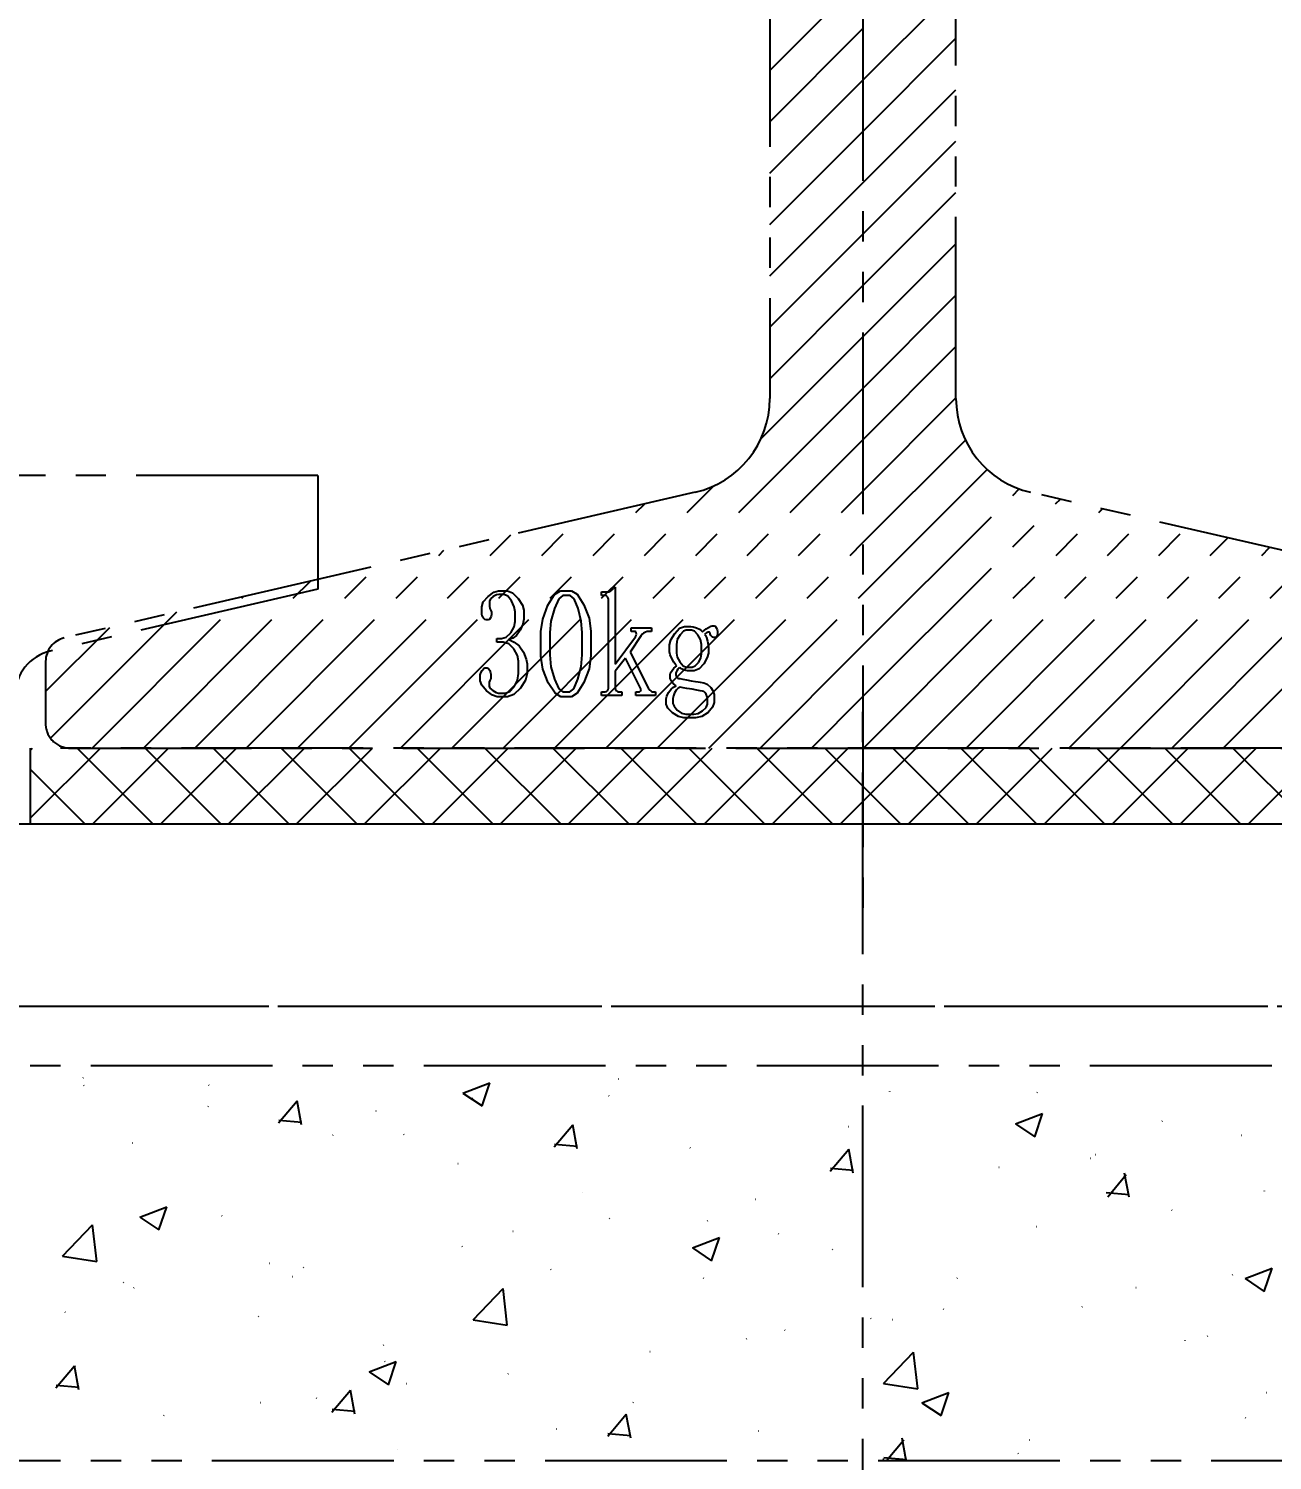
# Model space of a CAD drawing. Header units: millimetres. Extents: x -50460 to 50460, y -35640 to 35640.
# Drawn here: x 36716 to 36798.1, y 20464.4 to 20559 of the extents above; entities that cross this region are included whole.
import ezdxf

# ---------------------------------------------------------------- set-up
doc = ezdxf.new("R2010")
doc.units = ezdxf.units.MM
doc.linetypes.add('双点画线', pattern=[22, 12, -2, 2, -2, 2, -2])
doc.layers.get('0').update_dxf_attribs({"lineweight": 35})
for name, color, linetype, lineweight in [('7', 30, '双点画线', 18), ('EB0', 7, 'Continuous', 15), ('尺寸线层', 4, 'Continuous', 18)]:
    doc.layers.add(name, color=color, linetype=linetype, lineweight=lineweight)
doc.styles.get("Standard").update_dxf_attribs({"font": ''})
doc.styles.get('Standard').set_extended_font_data('宋体')
doc.dimstyles.new('AM_DEMATIC$0', dxfattribs={"dimscale": 120, "dimtxt": 3, "dimasz": 1.5, "dimexe": 1, "dimexo": 0, "dimgap": 1, "dimtad": 1, "dimdsep": 46, "dimtxsty": 'Standard', "dimblk": '_CAXARROW', "dimcen": 0, "dimdle": 3, "dimclrd": 256, "dimclre": 256, "dimclrt": 2, "dimadec": 0, "dimazin": 2, "dimtfac": 0.7071067811865475, "dimtdec": 3, "dimtmove": 0, "dimatfit": 3, "dimfxl": 1, "dimfrac": 2, "dimtolj": 1, "dimlwd": 18, "dimarcsym": 0})

# ---------------------------------------------------------------- blocks, each defined once
blk = doc.blocks.new('*X659')
at = {"layer": '7', "linetype": '双点画线', "lineweight": 25}
for p, q in [((0, 162.5038301414352), (0, 34.88225860645252)), ((-6.149999999994179, 120.7689010294016), (-6.149999999994179, 70.13117869541384)), ((6.149999999994179, 70.13117869541384), (6.149999999994179, 120.7689010294016)), ((-6.150000000081491, 91.81168824545966), (-1.164153218269348e-10, 97.96168824542474)), ((5.820766091346741e-11, 91.17346314615497), (6.150000000081491, 97.32346314617826)), ((-6.150000000023283, 88.41757569585388), (-5.820766091346741e-11, 94.56757569576075)), ((-5.820766091346741e-11, 87.77935059631636), (6.149999999965075, 93.92935059628144)), ((-6.150000000081491, 85.02346314607348), (5.820766091346741e-11, 91.17346314615497)), ((5.820766091346741e-11, 84.38523804671058), (6.150000000081491, 90.53523804667566)), ((-6.150000000081491, 81.62935059629308), (-5.820766091346741e-11, 87.77935059631636)), ((2.91038304567337e-10, 80.99112549727943), (6.150000000197906, 87.1411254972445)), ((-6.150000000023283, 78.2352380466873), (5.820766091346741e-11, 84.38523804671058)), ((5.820766091346741e-11, 77.5970129473244), (6.150000000081491, 83.74701294734768)), ((-6.150000000139698, 74.84112549679048), (5.820766091346741e-11, 80.9911254970466)), ((5.820766091346741e-11, 74.2029003976022), (6.150000000081491, 80.35290039762549)), ((-6.149999999906868, 71.44701294735933), (-5.820766091346741e-11, 77.59701294720799)), ((5.820766091346741e-11, 70.80878784788001), (6.150000000081491, 76.9587878479033)), ((-6.735949545909534, 67.46695085157262), (-5.820766091346741e-11, 74.20290039748579)), ((-5.820766091346741e-11, 67.41467529815782), (6.150000000081491, 73.56467529829752)), ((-23.75878784776432, 47.05000000005748), (-5.820766091346741e-11, 70.8087878477636)), ((5.820766091346741e-11, 64.02056274855204), (6.150000000081491, 70.17056274857532)), ((-20.36467529810034, 47.05000000011569), (-5.820766091346741e-11, 67.41467529815782)), ((-5.820766091346741e-11, 60.62645019871343), (6.769359332742169, 67.39580953138284)), ((5.820766091346741e-11, 57.23233764910765), (8.213721730397083, 65.44605937931556)), ((-35.99041606974788, 65.04999957531618), (-100.9904147956986, 65.04999957531618)), ((-35.99041606974788, 65.04999957531618), (-35.99041606974788, 57.5350442226445)), ((-27.15290039754473, 47.04999999994106), (-9.835772156264284, 64.3671282412688)), ((-11.07156080492132, 63.94392878402869), (-52.7426721764059, 54.32339467950078)), ((-16.97056274855277, 47.04999999994106), (-5.820766091346741e-11, 64.02056274843562)), ((2.91038304567337e-10, 53.8382250997347), (10.32650521153118, 64.16473031084388)), ((5.820766091346741e-11, 50.44411254977967), (13.04435971792554, 63.48847226764701)), ((52.7426721764059, 54.32339467950078), (11.07156080492132, 63.94392878402869)), ((-30.54701294726692, 47.04999999999927), (-14.42797296779463, 63.16903997947156)), ((0.03394112555542961, 47.05000000005748), (15.82942939474015, 62.84548826918399)), ((-33.94112549704732, 47.04999999999927), (-18.84088699729182, 62.15023849969657)), ((3.42805367539404, 47.0500000001739), (18.58692412398523, 62.20887044882329)), ((6.822166224999819, 47.04999999999927), (21.34441885357955, 61.57225262857901)), ((-37.33523804653669, 47.05000000011569), (-23.25380102603231, 61.13143702062007)), ((-13.57645019865595, 47.05000000005748), (-5.820766091346741e-11, 60.62645019871343)), ((10.21627877483843, 47.05000000029031), (24.10191358294105, 60.93563480839293)), ((-40.72935059625888, 47.05000000011569), (-27.66671505518025, 60.11263554119432)), ((13.61039132444421, 47.0500000001739), (26.85940831241896, 60.29901698814865)), ((17.00450387393357, 47.04999999999927), (29.61690304212971, 59.6623991681372)), ((-44.12346314598108, 47.0500000001739), (-32.0796290843864, 59.09383406165216)), ((20.3986164238886, 47.0500000001739), (32.37439777160762, 59.02578134789292)), ((-47.51757569558686, 47.0500000002321), (-36.49254311359255, 58.07503258228462)), ((23.79272897349438, 47.05000000011569), (35.13189250096912, 58.38916352764863)), ((-35.99041606974788, 57.5350442226445), (-53.66526929511747, 53.45448189251692)), ((-50.91168824560009, 47.04999999999927), (-40.9054571427987, 57.05623110274246)), ((-25.06840260523313, 56.69757411984392), (-24.75640260522778, 57.0575741198445)), ((-24.75640260522778, 57.0575741198445), (-24.37640260523767, 57.34257411984436)), ((-24.59734010523243, 56.90562099484305), (-24.66040260523732, 56.74694911984625)), ((-24.66040260523732, 56.74694911984625), (-24.66040260523732, 56.58319911984654)), ((-24.40815260523232, 57.05413661984494), (-24.59734010523243, 56.90562099484305)), ((-24.19152760523139, 57.16171474484509), (-24.40815260523232, 57.05413661984494)), ((-24.37640260523767, 57.34257411984436), (-24.06840260523313, 57.43757411984552)), ((-24.0461526052386, 57.19757411984392), (-24.19152760523139, 57.16171474484509)), ((-24.06840260523313, 57.43757411984552), (-23.79640260523593, 57.43757411984552)), ((-23.93640260523534, 57.19757411984392), (-24.0461526052386, 57.19757411984392)), ((-23.68565260522882, 57.19757411984392), (-23.93640260523534, 57.19757411984392)), ((-23.79640260523593, 57.43757411984552), (-23.47640260522894, 57.43757411984552)), ((-23.43877760523173, 57.08960536984523), (-23.68565260522882, 57.19757411984392)), ((-23.47640260522894, 57.43757411984552), (-23.14040260523325, 57.3114803698445)), ((-23.19965260523895, 56.76569911984552), (-23.43877760523173, 57.08960536984523)), ((-23.02321510523325, 56.3698397448461), (-23.19965260523895, 56.76569911984552)), ((-23.14040260523325, 57.3114803698445), (-22.77240260523104, 56.93319911984509)), ((-22.77240260523104, 56.93319911984509), (-22.48440260523057, 56.48429286984538)), ((-20.79692815267481, 56.47757411984639), (-20.35692815267248, 57.19757411984392)), ((-20.07899065267702, 56.90257411984567), (-20.37167815267458, 56.25757411984523)), ((-20.35692815267248, 57.19757411984392), (-19.96492815267993, 57.43757411984552)), ((-19.82742815268284, 57.11757411984581), (-20.07899065267702, 56.90257411984567)), ((-19.96492815267993, 57.43757411984552), (-19.59692815267772, 57.43757411984552)), ((-19.59642815268307, 57.11757411984581), (-19.82742815268284, 57.11757411984581)), ((-19.59692815267772, 57.43757411984552), (-19.24492815267877, 57.43757411984552)), ((-19.33267815268482, 57.11757411984581), (-19.59642815268307, 57.11757411984581)), ((-19.06886565267632, 56.90257411984567), (-19.33267815268482, 57.11757411984581)), ((-19.24492815267877, 57.43757411984552), (-18.86492815267411, 57.20757411984596)), ((-18.80492815267644, 56.25757411984523), (-19.06886565267632, 56.90257411984567)), ((-18.86492815267411, 57.20757411984596), (-18.4289281526726, 56.51757411984363)), ((-17.25345370011928, 57.11757411984581), (-17.25345370011928, 57.35757411984378)), ((-17.25345370011928, 57.35757411984378), (-16.97545370012813, 57.35757411984378)), ((-17.07445370013011, 57.11757411984581), (-17.25345370011928, 57.11757411984581)), ((-16.99970370013034, 57.11757411984581), (-17.07445370013011, 57.11757411984581)), ((-16.92870370011951, 57.09757411984538), (-16.99970370013034, 57.11757411984581)), ((-16.97545370012813, 57.35757411984378), (-16.88270370011742, 57.35757411984378)), ((-16.86520370013022, 57.03757411984407), (-16.92870370011951, 57.09757411984538)), ((-16.88270370011742, 57.35757411984378), (-16.77839120011777, 57.37757411984421)), ((-16.82039120011905, 56.95757411984596), (-16.86520370013022, 57.03757411984407)), ((-16.80545370012987, 56.87757411984421), (-16.82039120011905, 56.95757411984596)), ((-16.80545370012987, 56.7975741198461), (-16.80545370012987, 56.87757411984421)), ((-16.80545370012987, 51.07757411984494), (-16.80545370012987, 56.7975741198461)), ((-16.77839120011777, 57.37757411984421), (-16.65095370012568, 57.43757411984552)), ((-16.65095370012568, 57.43757411984552), (-16.53514120011823, 57.51757411984363)), ((-16.53514120011823, 57.51757411984363), (-16.46570370013069, 57.59757411984538)), ((-16.46570370013069, 57.59757411984538), (-16.41945370013127, 57.67757411984348)), ((-16.41945370013127, 57.67757411984348), (-16.35745370012592, 57.67757411984348)), ((-16.35745370012592, 57.67757411984348), (-16.35745370012592, 52.59757411984538)), ((-10.18233764887555, 47.0500000001739), (-1.746229827404022e-10, 57.23233764887482)), ((-53.66245546551363, 47.69334532970606), (-45.31837117287796, 56.03742962226897)), ((-25.17240260523977, 56.37757411984421), (-25.06840260523313, 56.69757411984392)), ((-25.17240260523977, 56.07757411984494), (-25.17240260523977, 56.37757411984421)), ((-25.17240260523977, 55.91757411984509), (-25.17240260523977, 56.07757411984494)), ((-25.14440260523406, 55.76757411984363), (-25.17240260523977, 55.91757411984509)), ((-24.66040260523732, 56.58319911984654), (-24.66040260523732, 56.41913661984654)), ((-24.66040260523732, 56.41913661984654), (-24.64440260523406, 56.27562099484567)), ((-24.64440260523406, 56.27562099484567), (-24.59640260523884, 56.17319911984305)), ((-24.59640260523884, 56.17319911984305), (-24.54840260522906, 56.0964022448461)), ((-24.54840260522906, 56.0964022448461), (-24.53240260524035, 56.02976161984407)), ((-24.53240260524035, 55.86569911984407), (-24.54840260522906, 55.75812099484392)), ((-24.53240260524035, 56.02976161984407), (-24.53240260524035, 55.96819911984494)), ((-24.53240260524035, 55.96819911984494), (-24.53240260524035, 55.86569911984407)), ((-22.96440260524105, 56.04601161984465), (-23.02321510523325, 56.3698397448461)), ((-22.96440260524105, 55.75819911984581), (-22.96440260524105, 56.04601161984465)), ((-22.48440260523057, 56.48429286984538), (-22.38840260524012, 56.14632411984348)), ((-22.38840260524012, 56.14632411984348), (-22.38840260524012, 55.86382411984596)), ((-22.38840260524012, 55.86382411984596), (-22.38840260524012, 55.56101161984407)), ((-21.14492815267295, 55.56257411984552), (-20.79692815267481, 56.47757411984639)), ((-20.37167815267458, 56.25757411984523), (-20.60661565267947, 55.4325741198445)), ((-18.60692815267248, 55.4325741198445), (-18.80492815267644, 56.25757411984523)), ((-18.4289281526726, 56.51757411984363), (-18.08092815267446, 55.62257411984319)), ((-53.97500000009313, 50.774913344776), (-49.7312852020259, 55.01862814284323)), ((-25.0604026052315, 55.63757411984625), (-25.14440260523406, 55.76757411984363)), ((-24.96040260524023, 55.5475741198461), (-25.0604026052315, 55.63757411984625)), ((-24.8844026052393, 55.51757411984363), (-24.96040260524023, 55.5475741198461)), ((-24.82040260524082, 55.51757411984363), (-24.8844026052393, 55.51757411984363)), ((-24.74040260523907, 55.51757411984363), (-24.82040260524082, 55.51757411984363)), ((-24.66440260523814, 55.54827724484494), (-24.74040260523907, 55.51757411984363)), ((-24.59640260523884, 55.64038661984523), (-24.66440260523814, 55.54827724484494)), ((-24.54840260522906, 55.75812099484392), (-24.59640260523884, 55.64038661984523)), ((-23.26065260524047, 54.66819911984567), (-23.03846510522999, 55.04858974484523)), ((-23.03846510522999, 55.04858974484523), (-22.96440260524105, 55.40851161984392)), ((-22.96440260524105, 55.40851161984392), (-22.96440260524105, 55.75819911984581)), ((-22.44840260523779, 55.22796474484494), (-22.6284026052308, 54.83444911984407)), ((-22.38840260524012, 55.56101161984407), (-22.44840260523779, 55.22796474484494)), ((-21.26092815268203, 54.73757411984479), (-21.14492815267295, 55.56257411984552)), ((-20.60661565267947, 55.4325741198445), (-20.6849281526811, 54.67757411984348)), ((-18.54092815268086, 54.67757411984348), (-18.60692815267248, 55.4325741198445)), ((-18.08092815267446, 55.62257411984319), (-17.96492815267993, 54.77757411984567)), ((-15.30145370012906, 54.75757411984523), (-15.30145370012906, 54.99757411984319)), ((-15.30145370012906, 54.99757411984319), (-13.95745370011718, 54.99757411984319)), ((-13.95745370011718, 54.99757411984319), (-13.95745370011718, 54.75757411984523)), ((-12.42997924756492, 54.61757411984581), (-12.10197924757085, 54.96257411984334)), ((-12.10197924757085, 54.96257411984334), (-11.7899792475655, 55.07757411984494)), ((-11.7899792475655, 55.07757411984494), (-11.48597924757632, 55.07757411984494)), ((-11.48597924757632, 55.07757411984494), (-11.3579792475648, 55.07757411984494)), ((-11.3579792475648, 55.07757411984494), (-11.20197924757667, 55.0575741198445)), ((-11.20197924757667, 55.0575741198445), (-10.98997924756259, 54.99757411984319)), ((-10.98997924756259, 54.99757411984319), (-10.7899792475655, 54.91257411984407)), ((-10.7899792475655, 54.91257411984407), (-10.66997924757015, 54.81757411984654)), ((-10.47797924757469, 54.81757411984654), (-10.34997924756317, 54.91757411984509)), ((-10.34997924756317, 54.91757411984509), (-10.18997924757423, 55.01757411984363)), ((-10.18997924757423, 55.01757411984363), (-10.04197924757318, 55.09257411984436)), ((-10.04197924757318, 55.09257411984436), (-9.94997924756899, 55.11757411984581)), ((-9.94997924756899, 55.11757411984581), (-9.885979247570504, 55.11757411984581)), ((-9.885979247570504, 55.11757411984581), (-9.805979247568757, 55.11757411984581)), ((-9.805979247568757, 55.11757411984581), (-9.729979247567826, 55.08257411984596)), ((-9.729979247567826, 55.08257411984596), (-9.661979247568524, 54.97757411984639)), ((-9.661979247568524, 54.97757411984639), (-9.613979247573297, 54.85757411984378)), ((-9.613979247573297, 54.85757411984378), (-9.597979247570038, 54.77757411984567)), ((-24.18040260522685, 54.03757411984407), (-24.18040260522685, 54.27757411984567)), ((-24.18040260522685, 54.27757411984567), (-23.86865260523336, 54.27757411984567)), ((-23.76440260522941, 54.03757411984407), (-24.18040260522685, 54.03757411984407)), ((-23.86865260523336, 54.27757411984567), (-23.56077760523476, 54.37523036984567)), ((-23.37640260523767, 53.92624599484407), (-23.76440260522941, 54.03757411984407)), ((-23.56077760523476, 54.37523036984567), (-23.26065260524047, 54.66819911984567)), ((-23.12440260522999, 54.30976161984654), (-23.38040260523849, 54.20882411984348)), ((-23.38040260523849, 54.20882411984348), (-23.02840260523953, 54.05007411984479)), ((-23.04440260522824, 53.59226161984407), (-23.37640260523767, 53.92624599484407)), ((-22.87240260523686, 54.49140224484654), (-23.12440260522999, 54.30976161984654)), ((-23.02840260523953, 54.05007411984479), (-22.70040260523092, 53.80194911984654)), ((-22.6284026052308, 54.83444911984407), (-22.87240260523686, 54.49140224484654)), ((-21.26092815268203, 53.95757411984596), (-21.26092815268203, 54.73757411984479)), ((-21.26092815268203, 53.11757411984581), (-21.26092815268203, 53.95757411984596)), ((-20.6849281526811, 54.67757411984348), (-20.6849281526811, 53.95757411984596)), ((-20.6849281526811, 53.95757411984596), (-20.6849281526811, 53.19757411984392)), ((-18.54092815268086, 53.95757411984596), (-18.54092815268086, 54.67757411984348)), ((-18.54092815268086, 53.19757411984392), (-18.54092815268086, 53.95757411984596)), ((-17.96492815267993, 54.77757411984567), (-17.96492815267993, 53.95757411984596)), ((-17.96492815267993, 53.95757411984596), (-17.96492815267993, 53.13757411984625)), ((-16.35745370012592, 52.59757411984538), (-15.01345370012859, 54.39757411984465)), ((-14.63895370012324, 54.48882411984596), (-15.38045370012696, 53.37819911984479)), ((-15.10945370011905, 54.75757411984523), (-15.30145370012906, 54.75757411984523)), ((-15.04545370012056, 54.75757411984523), (-15.10945370011905, 54.75757411984523)), ((-14.99345370012452, 54.73257411984378), (-15.04545370012056, 54.75757411984523)), ((-15.01345370012859, 54.39757411984465), (-14.98145370012207, 54.47757411984639)), ((-14.96545370011881, 54.65757411984305), (-14.99345370012452, 54.73257411984378)), ((-14.98145370012207, 54.47757411984639), (-14.961453700118, 54.56257411984552)), ((-14.961453700118, 54.56257411984552), (-14.96545370011881, 54.65757411984305)), ((-14.57395370012091, 54.56569911984479), (-14.63895370012324, 54.48882411984596)), ((-14.48870370011718, 54.63773036984639), (-14.57395370012091, 54.56569911984479)), ((-14.36295370012522, 54.70007411984625), (-14.48870370011718, 54.63773036984639)), ((-14.24132870012545, 54.74319911984639), (-14.36295370012522, 54.70007411984625)), ((-14.16845370012743, 54.75757411984523), (-14.24132870012545, 54.74319911984639)), ((-14.11995370012301, 54.75757411984523), (-14.16845370012743, 54.75757411984523)), ((-13.95745370011718, 54.75757411984523), (-14.11995370012301, 54.75757411984523)), ((-12.76597924757516, 53.85757411984378), (-12.6819792475726, 54.19757411984392)), ((-12.6819792475726, 54.19757411984392), (-12.42997924756492, 54.61757411984581)), ((-12.25797924757353, 54.22757411984639), (-12.3179792475712, 53.89757411984465)), ((-12.07797924756596, 54.53757411984407), (-12.25797924757353, 54.22757411984639)), ((-11.85397924756398, 54.76257411984625), (-12.07797924756596, 54.53757411984407)), ((-11.66197924756852, 54.83757411984334), (-11.85397924756398, 54.76257411984625)), ((-11.48597924757632, 54.83757411984334), (-11.66197924756852, 54.83757411984334)), ((-11.30997924756957, 54.83757411984334), (-11.48597924757632, 54.83757411984334)), ((-11.11797924757411, 54.76257411984625), (-11.30997924756957, 54.83757411984334)), ((-10.89397924757213, 54.53757411984407), (-11.11797924757411, 54.76257411984625)), ((-10.71397924756457, 54.22757411984639), (-10.89397924757213, 54.53757411984407)), ((-10.65397924756689, 53.89757411984465), (-10.71397924756457, 54.22757411984639)), ((-10.66997924757015, 54.81757411984654), (-10.58997924756841, 54.71757411984436)), ((-10.58997924756841, 54.71757411984436), (-10.47797924757469, 54.81757411984654)), ((-10.39797924757295, 54.61757411984581), (-10.46197924757143, 54.5575741198445)), ((-10.46197924757143, 54.5575741198445), (-10.39797924757295, 54.47757411984639)), ((-10.32197924757202, 54.66757411984509), (-10.39797924757295, 54.61757411984581)), ((-10.39797924757295, 54.47757411984639), (-10.33397924757446, 54.34757411984538)), ((-10.33397924757446, 54.34757411984538), (-10.26997924757598, 54.11757411984581)), ((-10.2219792475662, 54.69757411984392), (-10.32197924757202, 54.66757411984509)), ((-10.26997924757598, 54.11757411984581), (-10.2219792475662, 53.87257411984319)), ((-10.13397924756282, 54.69757411984392), (-10.2219792475662, 54.69757411984392)), ((-10.09397924756922, 54.65757411984305), (-10.13397924756282, 54.69757411984392)), ((-10.07797924756596, 54.59757411984538), (-10.09397924756922, 54.65757411984305)), ((-10.0619792475627, 54.53757411984407), (-10.07797924756596, 54.59757411984538)), ((-10.03397924757155, 54.47757411984639), (-10.0619792475627, 54.53757411984407)), ((-9.98197924757551, 54.41757411984509), (-10.03397924757155, 54.47757411984639)), ((-9.921979247563286, 54.37257411984319), (-9.98197924757551, 54.41757411984509)), ((-9.869979247567244, 54.35757411984378), (-9.921979247563286, 54.37257411984319)), ((-9.821979247572017, 54.35757411984378), (-9.869979247567244, 54.35757411984378)), ((-9.75797924757353, 54.35757411984378), (-9.821979247572017, 54.35757411984378)), ((-9.697979247575859, 54.38257411984523), (-9.75797924757353, 54.35757411984378)), ((-9.645979247565265, 54.45757411984596), (-9.697979247575859, 54.38257411984523)), ((-9.609979247572483, 54.55257411984348), (-9.645979247565265, 54.45757411984596)), ((-9.597979247570038, 54.63757411984625), (-9.609979247572483, 54.55257411984348)), ((-9.597979247570038, 54.77757411984567), (-9.597979247570038, 54.71757411984436)), ((-9.597979247570038, 54.71757411984436), (-9.597979247570038, 54.63757411984625)), ((-22.81640260524, 53.16718349484654), (-23.04440260522824, 53.59226161984407)), ((-22.74040260523907, 52.78257411984305), (-22.81640260524, 53.16718349484654)), ((-22.70040260523092, 53.80194911984654), (-22.42040260523208, 53.37507411984552)), ((-22.42040260523208, 53.37507411984552), (-22.22840260523662, 52.92343349484509)), ((-21.14092815267213, 52.25757411984523), (-21.26092815268203, 53.11757411984581)), ((-20.6849281526811, 53.19757411984392), (-20.60661565267947, 52.41757411984509)), ((-18.61099065268354, 52.41757411984509), (-18.54092815268086, 53.19757411984392)), ((-17.96492815267993, 53.13757411984625), (-18.08092815267446, 52.28757411984407)), ((-15.67295370012289, 52.9850741198461), (-16.35745370012592, 52.12819911984479)), ((-14.7169537001173, 51.04444911984319), (-15.67295370012289, 52.9850741198461)), ((-15.38045370012696, 53.37819911984479), (-14.18145370011916, 51.03757411984407)), ((-12.76597924757516, 53.5575741198445), (-12.76597924757516, 53.85757411984378)), ((-12.76597924757516, 53.39757411984465), (-12.76597924757516, 53.5575741198445)), ((-12.72997924756783, 53.20757411984596), (-12.76597924757516, 53.39757411984465)), ((-12.62197924757493, 52.95757411984596), (-12.72997924756783, 53.20757411984596)), ((-12.3179792475712, 53.89757411984465), (-12.3179792475712, 53.5575741198445)), ((-12.3179792475712, 53.5575741198445), (-12.3179792475712, 53.31757411984654)), ((-12.3179792475712, 53.31757411984654), (-12.26197924757435, 53.05257411984348)), ((-12.26197924757435, 53.05257411984348), (-12.09397924756922, 52.73757411984479)), ((-10.86197924756561, 52.69757411984392), (-10.70597924756294, 52.99257411984581)), ((-10.70597924756294, 52.99257411984581), (-10.65397924756689, 53.27757411984567)), ((-10.65397924756689, 53.5575741198445), (-10.65397924756689, 53.89757411984465)), ((-10.65397924756689, 53.27757411984567), (-10.65397924756689, 53.5575741198445)), ((-10.28197924756387, 53.02257411984465), (-10.50997924756666, 52.61757411984581)), ((-10.20597924756294, 53.31757411984654), (-10.28197924756387, 53.02257411984465)), ((-10.2219792475662, 53.87257411984319), (-10.20597924756294, 53.69757411984392)), ((-10.20597924756294, 53.69757411984392), (-10.20597924756294, 53.5575741198445)), ((-10.20597924756294, 53.5575741198445), (-10.20597924756294, 53.31757411984654)), ((-6.788225099211559, 47.0500000002321), (5.820766091346741e-11, 53.83822509950187)), ((-53.97500000000582, 52.77414627649341), (-53.97500000000582, 48.63999999999578)), ((-25.26840260523022, 51.87757411984421), (-25.2377776052308, 52.01257411984625)), ((-25.2377776052308, 52.01257411984625), (-25.14590260523255, 52.17757411984348)), ((-25.14590260523255, 52.17757411984348), (-25.03871510522731, 52.31257411984552)), ((-25.03871510522731, 52.31257411984552), (-24.96215260523604, 52.35757411984378)), ((-24.96215260523604, 52.35757411984378), (-24.90090260523721, 52.35757411984378)), ((-24.90090260523721, 52.35757411984378), (-24.80915260523034, 52.35757411984378)), ((-24.80915260523034, 52.35757411984378), (-24.72121510523721, 52.3114803698445)), ((-24.72121510523721, 52.3114803698445), (-24.64090260522789, 52.17319911984305)), ((-24.64090260522789, 52.17319911984305), (-24.58352760523849, 52.01952724484363)), ((-24.58352760523849, 52.01952724484363), (-24.56440260523232, 51.92726161984319)), ((-22.74040260523907, 52.41819911984567), (-22.74040260523907, 52.78257411984305)), ((-22.74040260523907, 51.97288661984567), (-22.74040260523907, 52.41819911984567)), ((-22.22840260523662, 52.92343349484509), (-22.16440260523814, 52.60101161984494)), ((-22.16440260523814, 52.60101161984494), (-22.16440260523814, 52.34319911984494)), ((-22.16440260523814, 52.34319911984494), (-22.16440260523814, 51.96601161984654)), ((-20.7809281526861, 51.35757411984378), (-21.14092815267213, 52.25757411984523)), ((-20.60661565267947, 52.41757411984509), (-20.37167815267458, 51.59757411984538)), ((-18.82117815267702, 51.59757411984538), (-18.61099065268354, 52.41757411984509)), ((-18.08092815267446, 52.28757411984407), (-18.4289281526726, 51.37757411984421)), ((-16.35745370012592, 52.12819911984479), (-16.35745370012592, 51.07069911984581)), ((-12.73397924756864, 51.87757411984421), (-12.70197924757667, 52.01257411984625)), ((-12.70197924757667, 52.01257411984625), (-12.60597924757167, 52.17757411984348)), ((-12.48997924756259, 52.72257411984538), (-12.62197924757493, 52.95757411984596)), ((-12.60597924757167, 52.17757411984348), (-12.48597924757632, 52.32757411984494)), ((-12.38197924756969, 52.57757411984494), (-12.48997924756259, 52.72257411984538)), ((-12.48597924757632, 52.32757411984494), (-12.38197924756969, 52.41757411984509)), ((-12.28597924756468, 52.47757411984639), (-12.38197924756969, 52.57757411984494)), ((-12.38197924756969, 52.41757411984509), (-12.28597924756468, 52.47757411984639)), ((-12.33397924757446, 52.0575741198445), (-12.34997924756317, 51.99757411984319)), ((-12.28597924756468, 52.15757411984305), (-12.33397924757446, 52.0575741198445)), ((-12.2219792475662, 52.25757411984523), (-12.28597924756468, 52.15757411984305)), ((-12.15797924756771, 52.31757411984654), (-12.2219792475662, 52.25757411984523)), ((-12.09397924756922, 52.35757411984378), (-12.15797924756771, 52.31757411984654)), ((-12.09397924756922, 52.73757411984479), (-11.87797924756887, 52.48257411984378)), ((-12.045979247574, 52.31757411984654), (-12.09397924756922, 52.35757411984378)), ((-11.96997924757306, 52.27257411984465), (-12.045979247574, 52.31757411984654)), ((-11.83797924757528, 52.21757411984436), (-11.96997924757306, 52.27257411984465)), ((-11.87797924756887, 52.48257411984378), (-11.67797924757178, 52.39757411984465)), ((-11.69397924757504, 52.1725741198461), (-11.83797924757528, 52.21757411984436)), ((-11.58197924756678, 52.15757411984305), (-11.69397924757504, 52.1725741198461)), ((-11.67797924757178, 52.39757411984465), (-11.48597924757632, 52.39757411984465)), ((-11.48597924757632, 52.15757411984305), (-11.58197924756678, 52.15757411984305)), ((-11.48597924757632, 52.39757411984465), (-11.27797924756305, 52.39757411984465)), ((-11.14997924756608, 52.15757411984305), (-11.48597924757632, 52.15757411984305)), ((-11.27797924756305, 52.39757411984465), (-11.06997924756433, 52.47257411984538)), ((-10.82197924757202, 52.27257411984465), (-11.14997924756608, 52.15757411984305)), ((-11.06997924756433, 52.47257411984538), (-10.86197924756561, 52.69757411984392)), ((-10.50997924756666, 52.61757411984581), (-10.82197924757202, 52.27257411984465)), ((-25.26840260523022, 51.75757411984523), (-25.26840260523022, 51.87757411984421)), ((-25.26840260523022, 51.49757411984319), (-25.26840260523022, 51.75757411984523)), ((-25.16440260523814, 51.20257411984494), (-25.26840260523022, 51.49757411984319)), ((-24.85240260523278, 50.83757411984334), (-25.16440260523814, 51.20257411984494)), ((-24.67640260524058, 51.39483974484392), (-24.69240260522929, 51.31288661984581)), ((-24.69240260522929, 51.31288661984581), (-24.69240260522929, 51.25132411984305)), ((-24.69240260522929, 51.25132411984305), (-24.69240260522929, 51.12819911984479)), ((-24.69240260522929, 51.12819911984479), (-24.63159010522941, 50.99491786984436)), ((-24.6284026052308, 51.51757411984363), (-24.67640260524058, 51.39483974484392)), ((-24.58040260523558, 51.65054286984378), (-24.6284026052308, 51.51757411984363)), ((-24.56440260523232, 51.76319911984319), (-24.58040260523558, 51.65054286984378)), ((-24.56440260523232, 51.92726161984319), (-24.56440260523232, 51.86569911984407)), ((-24.56440260523232, 51.86569911984407), (-24.56440260523232, 51.76319911984319)), ((-23.32684010523371, 50.78382411984421), (-23.03365260522696, 51.10257411984639)), ((-23.03365260522696, 51.10257411984639), (-22.81371510523604, 51.53265224484494)), ((-22.81371510523604, 51.53265224484494), (-22.74040260523907, 51.97288661984567)), ((-22.27640260523185, 51.53921474484378), (-22.61240260522754, 51.01319911984319)), ((-22.16440260523814, 51.96601161984654), (-22.27640260523185, 51.53921474484378)), ((-20.33292815268214, 50.66757411984509), (-20.7809281526861, 51.35757411984378)), ((-20.37167815267458, 51.59757411984538), (-20.07899065267702, 50.96757411984436)), ((-19.09324065268447, 50.96757411984436), (-18.82117815267702, 51.59757411984538)), ((-18.4289281526726, 51.37757411984421), (-18.86492815267411, 50.6725741198461)), ((-16.80545370012987, 50.99757411984319), (-16.80545370012987, 51.07757411984494)), ((-16.35745370012592, 51.07069911984581), (-16.35745370012592, 50.99257411984581)), ((-12.73397924756864, 51.75757411984523), (-12.73397924756864, 51.87757411984421)), ((-12.73397924756864, 51.65757411984305), (-12.73397924756864, 51.75757411984523)), ((-12.7063542475662, 51.5475741198461), (-12.73397924756864, 51.65757411984305)), ((-12.62347924757341, 51.41757411984509), (-12.7063542475662, 51.5475741198461)), ((-12.66854174756736, 50.94757411984392), (-12.49797924756422, 51.07757411984494)), ((-12.51691674756876, 51.2975741198461), (-12.62347924757341, 51.41757411984509)), ((-12.41822924757435, 51.21757411984436), (-12.51691674756876, 51.2975741198461)), ((-12.49797924756422, 51.07757411984494), (-12.3234792475705, 51.15757411984305)), ((-12.3234792475705, 51.15757411984305), (-12.41822924757435, 51.21757411984436)), ((-12.34997924756317, 51.99757411984319), (-12.34997924756317, 51.95757411984596)), ((-12.34997924756317, 51.95757411984596), (-12.34997924756317, 51.87757411984421)), ((-12.34997924756317, 51.87757411984421), (-12.33397924757446, 51.7975741198461)), ((-12.33397924757446, 51.7975741198461), (-12.28597924756468, 51.71757411984436)), ((-12.28597924756468, 51.71757411984436), (-12.2219792475662, 51.65757411984305)), ((-12.2219792475662, 51.65757411984305), (-12.15797924756771, 51.63757411984625)), ((-12.07047924757353, 51.07757411984494), (-12.20297924756596, 50.99757411984319)), ((-12.15797924756771, 51.63757411984625), (-12.09397924756922, 51.63757411984625)), ((-12.09397924756922, 51.63757411984625), (-11.8859792475705, 51.59757411984538)), ((-11.86522924757446, 51.03757411984407), (-12.07047924757353, 51.07757411984494)), ((-11.8859792475705, 51.59757411984538), (-11.64597924756526, 51.55257411984348)), ((-11.64597924756526, 51.55257411984348), (-11.34197924757609, 51.49757411984319)), ((-11.34197924757609, 51.49757411984319), (-11.05797924757644, 51.44757411984392)), ((-11.05797924757644, 51.44757411984392), (-10.87797924756887, 51.41757411984509)), ((-10.87797924756887, 51.41757411984509), (-10.7499792475719, 51.39757411984465)), ((-10.7499792475719, 51.39757411984465), (-10.50997924756666, 51.35757411984378)), ((-10.50997924756666, 51.35757411984378), (-10.27397924757679, 51.26257411984625)), ((-10.27397924757679, 51.26257411984625), (-10.045979247574, 51.0575741198445)), ((-24.46840260522731, 50.53757411984407), (-24.85240260523278, 50.83757411984334)), ((-24.63159010522941, 50.99491786984436), (-24.44915260522976, 50.84132411984319)), ((-24.14840260523488, 50.43757411984552), (-24.46840260522731, 50.53757411984407)), ((-24.44915260522976, 50.84132411984319), (-24.23009010523674, 50.71851161984523)), ((-24.23009010523674, 50.71851161984523), (-24.05940260522766, 50.67757411984348)), ((-23.86040260523441, 50.43757411984552), (-24.14840260523488, 50.43757411984552)), ((-24.05940260522766, 50.67757411984348), (-23.91290260523965, 50.67757411984348)), ((-23.91290260523965, 50.67757411984348), (-23.61990260523453, 50.67757411984348)), ((-23.46040260524023, 50.43757411984552), (-23.86040260523441, 50.43757411984552)), ((-23.61990260523453, 50.67757411984348), (-23.32684010523371, 50.78382411984421)), ((-23.04840260522906, 50.58148036984494), (-23.46040260524023, 50.43757411984552)), ((-22.61240260522754, 51.01319911984319), (-23.04840260522906, 50.58148036984494)), ((-19.94892815267667, 50.43757411984552), (-20.33292815268214, 50.66757411984509)), ((-20.07899065267702, 50.96757411984436), (-19.82742815268284, 50.75757411984523)), ((-19.59692815267772, 50.43757411984552), (-19.94892815267667, 50.43757411984552)), ((-19.82742815268284, 50.75757411984523), (-19.59642815268307, 50.75757411984523)), ((-19.24492815267877, 50.43757411984552), (-19.59692815267772, 50.43757411984552)), ((-19.59642815268307, 50.75757411984523), (-19.3489281526854, 50.75757411984523)), ((-19.3489281526854, 50.75757411984523), (-19.09324065268447, 50.96757411984436)), ((-18.86492815267411, 50.6725741198461), (-19.24492815267877, 50.43757411984552)), ((-17.25345370011928, 50.51757411984363), (-17.25345370011928, 50.75757411984523)), ((-17.25345370011928, 50.75757411984523), (-17.09345370013034, 50.75757411984523)), ((-15.90945370012196, 50.51757411984363), (-17.25345370011928, 50.51757411984363)), ((-17.09345370013034, 50.75757411984523), (-17.01345370012859, 50.75757411984523)), ((-17.01345370012859, 50.75757411984523), (-16.93745370012766, 50.77757411984567)), ((-16.93745370012766, 50.77757411984567), (-16.86945370012836, 50.83757411984334)), ((-16.86945370012836, 50.83757411984334), (-16.82145370011858, 50.91757411984509)), ((-16.82145370011858, 50.91757411984509), (-16.80545370012987, 50.99757411984319)), ((-16.35745370012592, 50.99257411984581), (-16.33745370012184, 50.91437099484392)), ((-16.33745370012184, 50.91437099484392), (-16.27745370012417, 50.83601161984552)), ((-16.27745370012417, 50.83601161984552), (-16.20145370012324, 50.77718349484348)), ((-16.20145370012324, 50.77718349484348), (-16.13345370012394, 50.75757411984523)), ((-16.13345370012394, 50.75757411984523), (-16.06945370012545, 50.75757411984523)), ((-16.06945370012545, 50.75757411984523), (-15.90945370012196, 50.75757411984523)), ((-15.90945370012196, 50.75757411984523), (-15.90945370012196, 50.51757411984363)), ((-15.00495370011777, 50.51757411984363), (-15.00495370011777, 50.75757411984523)), ((-15.00495370011777, 50.75757411984523), (-14.90895370012731, 50.75757411984523)), ((-13.70145370012324, 50.51757411984363), (-15.00495370011777, 50.51757411984363)), ((-14.90895370012731, 50.75757411984523), (-14.82895370012557, 50.75757411984523)), ((-14.82895370012557, 50.75757411984523), (-14.75307870013057, 50.77296474484319)), ((-14.75307870013057, 50.77296474484319), (-14.68545370011998, 50.81913661984436)), ((-14.66945370013127, 50.96257411984334), (-14.7169537001173, 51.04444911984319)), ((-14.68545370011998, 50.81913661984436), (-14.64970370012452, 50.88577724484639)), ((-14.64970370012452, 50.88577724484639), (-14.66945370013127, 50.96257411984334)), ((-14.18145370011916, 51.03757411984407), (-14.13345370012394, 50.95757411984596)), ((-14.13345370012394, 50.95757411984596), (-14.07745370012708, 50.88257411984523)), ((-14.07745370012708, 50.88257411984523), (-14.00545370012696, 50.81757411984654)), ((-14.00545370012696, 50.81757411984654), (-13.93345370012685, 50.77257411984465)), ((-13.93345370012685, 50.77257411984465), (-13.87745370012999, 50.75757411984523)), ((-13.87745370012999, 50.75757411984523), (-13.82945370012021, 50.75757411984523)), ((-13.82945370012021, 50.75757411984523), (-13.70145370012324, 50.75757411984523)), ((-13.70145370012324, 50.75757411984523), (-13.70145370012324, 50.51757411984363)), ((-12.98997924756259, 50.2975741198461), (-12.95029174757656, 50.47257411984538)), ((-12.98997924756259, 50.15757411984305), (-12.98997924756259, 50.2975741198461)), ((-12.98997924756259, 49.93757411984552), (-12.98997924756259, 50.15757411984305)), ((-12.95029174757656, 50.47257411984538), (-12.83122924757481, 50.71757411984436)), ((-12.83122924757481, 50.71757411984436), (-12.66854174756736, 50.94757411984392)), ((-12.51616674757679, 50.49257411984581), (-12.54197924757318, 50.31757411984654)), ((-12.54197924757318, 50.31757411984654), (-12.54197924757318, 50.15757411984305)), ((-12.54197924757318, 50.15757411984305), (-12.54197924757318, 49.99757411984319)), ((-12.43872924757306, 50.69757411984392), (-12.51616674757679, 50.49257411984581)), ((-12.32816674756759, 50.88257411984523), (-12.43872924757306, 50.69757411984392)), ((-12.20297924756596, 50.99757411984319), (-12.32816674756759, 50.88257411984523)), ((-11.61654174757132, 50.99257411984581), (-11.86522924757446, 51.03757411984407)), ((-11.28097924757458, 50.93757411984552), (-11.61654174757132, 50.99257411984581)), ((-10.9572292475641, 50.88257411984523), (-11.28097924757458, 50.93757411984552)), ((-10.7439792475634, 50.83757411984334), (-10.9572292475641, 50.88257411984523)), ((-10.58597924756759, 50.7975741198461), (-10.7439792475634, 50.83757411984334)), ((-10.50697924756969, 50.77757411984567), (-10.58597924756759, 50.7975741198461)), ((-10.42797924757178, 50.72257411984538), (-10.50697924756969, 50.77757411984567)), ((-10.34897924757388, 50.59757411984538), (-10.42797924757178, 50.72257411984538)), ((-10.28972924756818, 50.44257411984654), (-10.34897924757388, 50.59757411984538)), ((-10.26997924757598, 50.2975741198461), (-10.28972924756818, 50.44257411984654)), ((-10.26997924757598, 50.15757411984305), (-10.26997924757598, 50.2975741198461)), ((-10.26997924757598, 49.93757411984552), (-10.26997924757598, 50.15757411984305)), ((-10.045979247574, 51.0575741198445), (-9.877979247568874, 50.8075741198445)), ((-9.877979247568874, 50.8075741198445), (-9.821979247572017, 50.57757411984494)), ((-9.821979247572017, 50.57757411984494), (-9.821979247572017, 50.35757411984378)), ((-9.821979247572017, 50.35757411984378), (-9.821979247572017, 50.0575741198445)), ((-3.394112549722195, 47.04999999999927), (5.820766091346741e-11, 50.44411254977967)), ((-12.8859792475705, 49.68757411984552), (-12.98997924756259, 49.93757411984552)), ((-12.57397924756515, 49.37757411984421), (-12.8859792475705, 49.68757411984552)), ((-12.17797924757178, 49.12257411984319), (-12.57397924756515, 49.37757411984421)), ((-12.54197924757318, 49.99757411984319), (-12.4719792475662, 49.8075741198445)), ((-12.4719792475662, 49.8075741198445), (-12.26197924757435, 49.5575741198445)), ((-12.26197924757435, 49.5575741198445), (-11.98191674756526, 49.34757411984538)), ((-11.98191674756526, 49.34757411984538), (-11.7017292475648, 49.27757411984567)), ((-11.7017292475648, 49.27757411984567), (-11.42147924756864, 49.27757411984567)), ((-11.42147924756864, 49.27757411984567), (-11.15697924756387, 49.27757411984567)), ((-11.15697924756387, 49.27757411984567), (-10.88079174756422, 49.33257411984596)), ((-10.88079174756422, 49.33257411984596), (-10.58122924757481, 49.49757411984319)), ((-10.2219792475662, 49.39757411984465), (-10.62997924757656, 49.12757411984421)), ((-10.58122924757481, 49.49757411984319), (-10.34779174756841, 49.71757411984436)), ((-10.34779174756841, 49.71757411984436), (-10.26997924757598, 49.93757411984552)), ((-9.921979247563286, 49.74257411984581), (-10.2219792475662, 49.39757411984465)), ((-9.821979247572017, 50.0575741198445), (-9.921979247563286, 49.74257411984581)), ((0, -10.56862464834194), (0, 50.04999999999927)), ((-11.82197924757202, 49.03757411984407), (-12.17797924757178, 49.12257411984319)), ((-11.48597924757632, 49.03757411984407), (-11.82197924757202, 49.03757411984407)), ((-11.05397924757563, 49.03757411984407), (-11.48597924757632, 49.03757411984407)), ((-10.62997924757656, 49.12757411984421), (-11.05397924757563, 49.03757411984407)), ((-55, 46.89721580608239), (-54.84721580613405, 47.05000000000655)), ((-55, 42.40708774557061), (-50.35708774556406, 47.05000000000655)), ((55, 47.05000000000655), (-55, 47.05000000000655)), ((-55, 47.05000000000655), (-55, 42.05000000000655)), ((-52.38499999999476, 47.04999999999927), (52.38499999999476, 47.04999999999927)), ((-46.89864761033095, 42.05000000000655), (-51.89864761033095, 47.05000000000655)), ((-50.86695968499407, 42.05000000000655), (-45.86695968499407, 47.05000000000655)), ((-42.40851954976097, 42.05000000000655), (-47.40851954976097, 47.05000000000655)), ((-46.37683162442409, 42.05000000000655), (-41.37683162442409, 47.05000000000655)), ((-37.91839148919098, 42.05000000000655), (-42.91839148919098, 47.05000000000655)), ((-41.8867035638541, 42.05000000000655), (-36.8867035638541, 47.05000000000655)), ((-33.42826342862099, 42.05000000000655), (-38.42826342862099, 47.05000000000655)), ((-37.39657550328411, 42.05000000000655), (-32.39657550328411, 47.05000000000655)), ((-28.93813536805101, 42.05000000000655), (-33.93813536805101, 47.05000000000655)), ((-32.90644744294696, 42.05000000000655), (-27.90644744294696, 47.05000000000655)), ((-24.44800730748102, 42.05000000000655), (-29.44800730748102, 47.05000000000655)), ((-28.41631938237697, 42.05000000000655), (-23.41631938237697, 47.05000000000655)), ((-19.95787924714386, 42.05000000000655), (-24.95787924714386, 47.05000000000655)), ((-23.92619132180698, 42.05000000000655), (-18.92619132180698, 47.05000000000655)), ((-15.46775118657388, 42.05000000000655), (-20.46775118657388, 47.05000000000655)), ((-19.436063261237, 42.05000000000655), (-14.436063261237, 47.05000000000655)), ((-10.97762312600389, 42.05000000000655), (-15.97762312600389, 47.05000000000655)), ((-14.94593520066701, 42.05000000000655), (-9.945935200667009, 47.05000000000655)), ((-6.487495065433905, 42.05000000000655), (-11.4874950654339, 47.05000000000655)), ((-10.45580714009702, 42.05000000000655), (-5.455807140097022, 47.05000000000655)), ((-1.997367004863918, 42.05000000000655), (-6.997367004863918, 47.05000000000655)), ((-5.965679079759866, 42.05000000000655), (-0.965679079759866, 47.05000000000655)), ((2.492761055706069, 42.05000000000655), (-2.507238944293931, 47.05000000000655)), ((-1.475551019189879, 42.05000000000655), (3.524448980810121, 47.05000000000655)), ((6.982889116276056, 42.05000000000655), (1.982889116276056, 47.05000000000655)), ((3.014577041380107, 42.05000000000655), (8.014577041380107, 47.05000000000655)), ((11.47301717661321, 42.05000000000655), (6.473017176613212, 47.05000000000655)), ((7.504705101950094, 42.05000000000655), (12.50470510195009, 47.05000000000655)), ((15.9631452371832, 42.05000000000655), (10.9631452371832, 47.05000000000655)), ((11.99483316252008, 42.05000000000655), (16.99483316252008, 47.05000000000655)), ((20.45327329775319, 42.05000000000655), (15.45327329775319, 47.05000000000655)), ((16.48496122309007, 42.05000000000655), (21.48496122309007, 47.05000000000655)), ((24.94340135832317, 42.05000000000655), (19.94340135832317, 47.05000000000655)), ((20.97508928366005, 42.05000000000655), (25.97508928366005, 47.05000000000655)), ((29.43352941889316, 42.05000000000655), (24.43352941889316, 47.05000000000655)), ((25.46521734399721, 42.05000000000655), (30.46521734399721, 47.05000000000655)), ((-51.38877567090094, 42.05000000000655), (-55, 45.66122432916382)), ((-115, 42.04999999999927), (115, 42.04999999999927)), ((-55, 42.05000000000655), (55, 42.05000000000655)), ((-148.6353144765162, 30.00000009739233), (151.3646855234838, 30.00000009739961)), ((-139.2440376815503, 29.99999999999636), (139.2440376815503, 30)), ((115, 26.04999999999927), (-115, 26.04999999999927)), ((-51.49491963685432, 25.26964109792607), (-51.4747684620088, 25.28510363822352)), ((-51.47157386562321, 24.78153075334922), (-51.4528470212681, 24.76437076207731)), ((-43.2235496899084, 24.79734406455827), (-43.20212754717795, 24.78369665450737)), ((-26.4181946086901, 24.26303964580075), (-24.63972389620903, 24.94573058968672)), ((-25.1547255890473, 23.41085253164783), (-24.63970695444732, 24.94575301070654)), ((-16.14361189908232, 25.20145257148033), (-16.11842919960327, 25.20476793676426)), ((-38.59641751777963, 22.29348865533757), (-37.37190712132724, 23.75280331947943)), ((-37.078199140582, 22.16069473685639), (-37.37188821159361, 23.75283493299503)), ((-26.41819461481646, 24.2630396373861), (-25.15474135424301, 23.4108296524937)), ((-25.78858579949883, 23.93166766832655), (-25.76340310001979, 23.93498303360684)), ((-16.79859047092032, 24.09318676966723), (-16.77716832820443, 24.07953935961632)), ((1.74935316684423, 24.36218089934118), (1.768080011199345, 24.34502090806564)), ((11.51048976376478, 24.30434997335396), (11.5306409386103, 24.31981251365141)), ((-43.247591123436, 23.37953182067213), (-43.22743994859047, 23.39499436096958)), ((-32.17240011740068, 23.09122256924093), (-32.14721741792164, 23.09453793452121)), ((10.08489306483534, 22.22881114951451), (11.86336377731641, 22.91150209339685)), ((11.34836015000474, 21.37659548605734), (11.86337878460472, 22.91149596511605)), ((-38.58009688845777, 22.48003422625334), (-37.06189616856864, 22.3472088743074)), ((-20.37800887969206, 20.69958442675852), (-19.15349848323967, 22.15889909090038)), ((-18.85979189156205, 20.56677620202026), (-19.15348096255912, 22.15891639815891)), ((-0.9404762350604869, 22.05565298080182), (-0.9190540923300432, 22.04200557075092)), ((10.08489306978299, 22.22881114426127), (11.34834633035643, 21.37660115937251)), ((19.75781827719766, 22.41424069609275), (19.77796945204318, 22.4297032363902)), ((-48.23896238493035, 20.97601951907563), (-48.2137796854513, 20.97933488435592)), ((-35.00026260995946, 21.48942254335998), (-34.98011143511394, 21.50488508365743)), ((-30.34170602654922, 21.53578904818642), (-30.3229791821941, 21.51862905691087)), ((-20.36168824975903, 20.88613000288387), (-18.84348752985534, 20.75330465093793)), ((24.9988864302577, 21.47960529745615), (25.02406912973674, 21.48292066274007)), ((-11.42163264728151, 20.66768684661292), (-11.40021050456562, 20.65403943656202)), ((-2.159600241619046, 19.10568019819402), (-0.935089845166658, 20.56499486233588)), ((-0.6413846425275551, 18.97285766718778), (-0.9350737135391682, 20.56499786332643)), ((15.00332657175022, 19.96352955181646), (15.02474871446611, 19.94988214176192)), ((15.35391252984118, 20.20982039430237), (15.37909522932023, 20.21313575958629)), ((-26.75293409651204, 19.59931326606966), (-26.73278292166651, 19.61477580636711)), ((-2.143279611045728, 19.29222577951805), (-0.6250788911565905, 19.15940042756847)), ((8.97009821193933, 19.36937529521674), (8.995280911418376, 19.37269066050067)), ((17.57702260649239, 17.37893913235166), (17.28333353549533, 18.9710793284903)), ((16.17356685304549, 17.41548219101969), (17.39807724949787, 18.87479685516155)), ((-18.50560558310826, 17.70920398883391), (-18.48545440826274, 17.72466652913135)), ((-7.096464055590332, 17.25417224504781), (-7.071281356111285, 17.2574876103281)), ((16.07512902765302, 17.69832155615222), (17.59332974754216, 17.56549620420628)), ((26.49350196649903, 17.80456087847779), (26.51222881085414, 17.78740088720224)), ((-47.75984315841924, 16.07074831919817), (-45.98137244593818, 16.75343926308051)), ((-46.49638035504904, 15.2185779152278), (-45.98136172044906, 16.7534783942865)), ((-42.35097045869043, 16.17625060266437), (-42.32954831595998, 16.16260319260982)), ((20.38028439538903, 16.53802962876216), (20.40170653810492, 16.52438221870761)), ((-52.85116163118801, 13.48836592785301), (-50.87279384724388, 15.55025029934768)), ((-50.59216074449068, 13.13804979504494), (-50.87278462992981, 15.55028296637101)), ((-47.7598431725055, 16.07074831187128), (-46.49638991193206, 15.21853832698253)), ((-23.1252522739087, 15.14394224280477), (-23.10006957442965, 15.14725760808869)), ((-16.74143795600685, 15.9843873418904), (-16.7162552565278, 15.98770270717432)), ((-10.25827706958808, 15.81909471146355), (-10.23812589474255, 15.834557251761)), ((11.46858538709057, 15.45614542842668), (11.48731223144569, 15.43898543715113)), ((-11.25675548487925, 14.03651982290103), (-9.478284772398183, 14.71921076678336)), ((-9.993294615967898, 13.18432086962639), (-9.478275981367915, 14.71922134868146)), ((-5.597557226908975, 14.97816902731211), (-5.578830382553861, 14.9610090360402)), ((-52.8511616342148, 13.48836591251165), (-50.59216808117344, 13.13801733282526)), ((-26.49285622272873, 14.13871681393721), (-26.47143408001284, 14.1250694038863)), ((-11.25675548793515, 14.03651981871008), (-9.99330222736171, 13.18430983382132)), ((-2.010948556169751, 13.92898543421688), (-1.990797381324228, 13.94444797451069)), ((-39.19181454143836, 13.02873919264312), (-39.16663184195932, 13.0320545579234)), ((-36.97401263505162, 12.75075067961006), (-36.95259049232118, 12.73710326955552)), ((-20.62247380631743, 12.62975357727191), (-20.60374696196232, 12.612593586)), ((25.24633218866074, 12.00229132657114), (27.02480290114181, 12.68498227045347)), ((26.50979112318601, 11.15006382400315), (27.02480975777144, 12.68496430305822)), ((-48.83678844185488, 11.7589542894857), (-48.81160574237583, 11.76226965476963)), ((-48.15897978270368, 11.39238372953696), (-48.13882860785816, 11.40784626983077)), ((-37.68861642036063, 12.15177717609913), (-37.66988957600552, 12.13461718482358)), ((-10.54905341599078, 12.04659338484635), (-10.52763127326034, 12.0329459747918)), ((6.236379957277677, 12.03887615692656), (6.2565311321232, 12.05433869722401)), ((18.01724605543131, 11.42209496879877), (18.04242875491036, 11.4254103340827)), ((24.40106037333317, 12.2625400678844), (24.42624307281221, 12.26585543316833)), ((25.24633219667885, 12.00229132558889), (26.50978545725229, 11.15008134070013)), ((-25.74323899611773, 9.284182963914645), (-23.7648712121736, 11.34606733540932)), ((-23.48424189128855, 8.933849898621702), (-23.76486577672767, 11.34608306994778)), ((-52.71353299976909, 9.803361726051662), (-52.69480615541397, 9.786201734779752)), ((-39.91165126925625, 9.502274452243), (-39.89150009441073, 9.51773699254045)), ((5.309060819883598, 10.00905959598822), (5.33048296259949, 9.995412185937312)), ((14.48370847072511, 10.14876687965443), (14.50385964555608, 10.16422941995188)), ((-25.74323899764568, 9.2841829562567), (-23.48424544458976, 8.933834376570303)), ((-5.17209559235198, 8.621093461792043), (-5.150673449636088, 8.607446051737497)), ((0.5073940328147728, 9.384011872170959), (0.5261208771698875, 9.366851880899048)), ((1.950683787887101, 9.30689191863712), (1.975866487366147, 9.310207283917407)), ((-31.66432275583793, 7.612165175010887), (-31.64417158099241, 7.627627715308336)), ((-7.694290112529416, 8.037107015483343), (-7.669107413050369, 8.04042238076363)), ((21.2528636266361, 7.916936166908272), (21.27428576935199, 7.903288756857364)), ((22.77072932512965, 8.206929536518146), (22.79088049997517, 8.222392076815595)), ((-14.07810443041672, 7.196661916397716), (-14.05292173093767, 7.199977281678002)), ((1.364683701613103, 5.080000065263448), (3.34305142291123, 7.141884371460037)), ((3.62367696192814, 4.729650002198468), (3.343053076474462, 7.141883173524548)), ((-53.29054227520828, 4.781712685638922), (-52.06603187875589, 6.241027349780779)), ((-51.77233743609395, 4.648930368512083), (-52.06602650710556, 6.241070564650727)), ((-52.04523621051339, 6.221780646905245), (-52.02381406778295, 6.208133236850699)), ((-32.59840403460839, 5.844228496294818), (-30.81993332212733, 6.526919440180791)), ((-32.59840404562419, 5.844228493198898), (-31.33495078505075, 4.992018508310139)), ((-31.58366516063688, 6.557620020957984), (-31.56493831628177, 6.540460029686074)), ((-31.33494938191143, 4.992046253184526), (-30.819930747326, 6.526946732243232)), ((-23.41699424233229, 5.72205589764053), (-23.39684306748677, 5.737518437937979)), ((-53.27422165338066, 4.968258253647946), (-51.75602093349153, 4.835432901702006)), ((-30.14466669796093, 5.081458866232424), (-30.11948399848188, 5.084774231512711)), ((1.364683701845934, 5.079999990248325), (3.623677191979368, 4.729651420318987)), ((-39.78964059837745, 3.811673963075009), (-39.7644578988984, 3.814989328358934)), ((-36.10143340374634, 4.129657217839849), (-36.08001126103045, 4.116009807785304)), ((-35.07213363712071, 3.187808457059873), (-33.84762324066833, 4.64712312120173)), ((-33.55393018710311, 3.055011833672324), (-33.84761925811472, 4.647152029810968)), ((-15.16966572891397, 3.831946620390227), (-15.14951455406845, 3.847409160687675)), ((3.904683638946153, 3.80999999996493), (5.683154351412668, 4.492690943850903)), ((3.904683638960705, 3.810000000041327), (5.168136899534147, 2.957790015152568)), ((5.168136357140611, 2.957789207594033), (5.683154991726042, 4.492689686652739)), ((26.62982145026035, 4.491436243853968), (26.6512435929908, 4.477788833803061)), ((-46.1734549162793, 2.971228863989381), (-46.14827221680025, 2.974544229273306)), ((-35.05581301468192, 3.374354030278482), (-33.53761229479278, 3.241528678332543)), ((-16.85372499906225, 1.593904228495376), (-15.62921460260986, 3.053218892637233)), ((-15.33552293808316, 1.461093298836204), (-15.62921200908022, 3.053233494974847)), ((-20.24331916788651, 2.092123428988998), (-20.22189702515607, 2.07847601893809)), ((-6.922337215481093, 1.941837343129009), (-6.90218604063557, 1.957299883426458)), ((25.25154283235315, 2.826391851176595), (25.27026967670827, 2.809231859901047)), ((-16.83740437598317, 1.780449806909019), (-15.31920365609403, 1.647624454963079)), ((1.560242169784033, -3.637978807091713e-12), (2.70395249206922, 1.363020885459264)), ((2.858383126804256, -2.364686224609613e-10), (2.589195239925175, 1.459314960138727)), ((10.99783163137909, 1.359611592211877), (11.02301433085813, 1.362926957492164)), ((-196.9880402761337, -3.637978807091713e-12), (199.7174075539951, 0)), ((-30.72447558012209, 0.7041572947819077), (-30.70305343739165, 0.6905098847310001)), ((1.324991297980887, 0.05172806582049816), (1.34514247282641, 0.06719060611794703)), ((1.352857730962569, 0.08982668904354796), (1.364683640145813, 0.09138359953431063)), ((1.364683640145813, 0.09138359953431063), (1.378040430441615, 0.09314205433838652)), ((1.381004262715578, 0.186545583546831), (2.899204982604715, 0.05372023160089157)), ((10.22662625303201, 0.4779764012419037), (10.24535309738712, 0.4608164099699934))]:
    blk.add_line(p, q, dxfattribs=at)
for centre, radius, start, end in [((-12.5, 70.13117869541384), 6.350000000000009, 283.0000000002225, 2.222120824129016e-10), ((12.5, 70.13117869541384), 6.350000000000051, 180, 256.9999999999998), ((-52.38499999999476, 52.77414627649341), 1.590000000000008, 103.0000000001636, 180.0000000001623), ((-52.99041562271304, 50.53137181575948), 3, 103.0000028856336, 180.0000000001274), ((-52.38499999999476, 48.63999999999578), 1.590000000000003, 179.9999999999997, 270)]:
    blk.add_arc(centre, radius, start, end, dxfattribs=at)
blk = doc.blocks.new('*X658')
at = {"layer": 'EB0'}
blk.add_blockref('*X659', (0, 7.275957614183426e-12), dxfattribs=at)
blk = doc.blocks.new('*X721')
at = {"layer": '尺寸线层', "linetype": 'Continuous', "lineweight": 18, "transparency": 16777216}
for points in [[(35996.06310700117, 19488.91433521855), (36176.06310700117, 19511.41433521855), (36176.06310700117, 19466.41433521855)], [(37246.06310700117, 19488.91433521855), (37066.06310700117, 19511.41433521855), (37066.06310700117, 19466.41433521855)]]:
    blk.add_hatch(color=256, dxfattribs=at).paths.add_polyline_path(points, flags=0)
at = {"layer": '尺寸线层', "transparency": 16777216}
for p, q in [((35996.06310700117, 21939.44460688287), (35996.06310700117, 19368.91433521855)), ((37246.06310700117, 21939.44460688286), (37246.06310700117, 19368.91433521855))]:
    blk.add_line(p, q, dxfattribs=at)
at = {"layer": '尺寸线层', "linetype": 'Continuous', "lineweight": 18, "transparency": 16777216}
blk.add_line((35996.06310700117, 19488.91433521855), (37246.06310700117, 19488.91433521855), dxfattribs=at)
at = {"layer": '尺寸线层', "color": 2, "transparency": 16777216, "insert": (36634.06310750116, 19788.91433521855), "char_height": 360.0000000000001, "width": 1880, "attachment_point": 5, "line_spacing_factor": 1.37}
blk.add_mtext('1250', dxfattribs=at)
blk = doc.blocks.new('_CAXARROW')
blk.add_hatch(color=0).paths.add_polyline_path([(0, 0), (-1, 0.125), (-1, -0.125)], flags=0)
blk = doc.blocks.new('*X722')
at = {"layer": '尺寸线层', "linetype": 'Continuous', "lineweight": 18, "transparency": 16777216}
for points in [[(35471.06310700121, 18578.15995013993), (35651.06310700121, 18600.65995013993), (35651.06310700121, 18555.65995013993)], [(36621.06310700115, 18578.15995013993), (36441.06310700115, 18600.65995013993), (36441.06310700115, 18555.65995013993)]]:
    blk.add_hatch(color=256, dxfattribs=at).paths.add_polyline_path(points, flags=0)
at = {"layer": '尺寸线层', "transparency": 16777216}
for p, q in [((35471.06310700121, 21162.18193107477), (35471.06310700121, 18458.15995013993)), ((36621.06310700115, 20461.44460688288), (36621.06310700115, 18458.15995013993))]:
    blk.add_line(p, q, dxfattribs=at)
at = {"layer": '尺寸线层', "linetype": 'Continuous', "lineweight": 18, "transparency": 16777216}
blk.add_line((35471.06310700121, 18578.15995013993), (36621.06310700115, 18578.15995013993), dxfattribs=at)
at = {"layer": '尺寸线层', "color": 2, "transparency": 16777216, "insert": (36059.06310750118, 18878.15995013993), "char_height": 360.0000000000001, "width": 1880, "attachment_point": 5, "line_spacing_factor": 1.37}
blk.add_mtext('1150', dxfattribs=at)
blk = doc.blocks.new('*X723')
at = {"layer": '尺寸线层', "linetype": 'Continuous', "lineweight": 18, "transparency": 16777216}
for points in [[(36621.06310700115, 18578.15995013993), (36801.06310700115, 18600.65995013993), (36801.06310700115, 18555.65995013993)], [(37771.0631070012, 18578.15995013993), (37591.0631070012, 18600.65995013993), (37591.0631070012, 18555.65995013993)]]:
    blk.add_hatch(color=256, dxfattribs=at).paths.add_polyline_path(points, flags=0)
at = {"layer": '尺寸线层', "transparency": 16777216}
for p, q in [((37771.0631070012, 21162.18193107476), (37771.0631070012, 18458.15995013993)), ((36621.06310700115, 20461.44460688288), (36621.06310700115, 18458.15995013993))]:
    blk.add_line(p, q, dxfattribs=at)
at = {"layer": '尺寸线层', "linetype": 'Continuous', "lineweight": 18, "transparency": 16777216}
blk.add_line((36621.06310700115, 18578.15995013993), (37771.0631070012, 18578.15995013993), dxfattribs=at)
at = {"layer": '尺寸线层', "color": 2, "transparency": 16777216, "insert": (37209.06310750117, 18878.15995013991), "char_height": 360.0000000000001, "width": 1880, "attachment_point": 5, "line_spacing_factor": 1.37}
blk.add_mtext('1150', dxfattribs=at)

msp = doc.modelspace()

# ---------------------------------------------------------------- block references
at = {"layer": '尺寸线层'}
msp.add_blockref('*X658', (36771.06310700115, 20464.44460688288), dxfattribs=at)

# ---------------------------------------------------------------- dimensions: what is measured, and where the dimension line sits
for base, p1, p2, picture, middle in [((37246.06310700117, 19488.91433521855), (35996.06310700117, 21939.44460688287), (37246.06310700117, 21939.44460688286), '*X721', (36621.06310700117, 19488.91433521855)), ((36621.06310700115, 18578.15995013993), (35471.06310700121, 21162.18193107477), (36621.06310700115, 20461.44460688288), '*X722', (36046.06310700118, 18578.15995013993)), ((37771.0631070012, 18578.15995013993), (36621.06310700115, 20461.44460688288), (37771.0631070012, 21162.18193107476), '*X723', (37196.06310700117, 18578.15995013993))]:
    dim = msp.add_linear_dim(base=base, p1=p1, p2=p2, dimstyle='AM_DEMATIC$0', override={"dimsah": 1, "dimtfill": 1, "dimtzin": 8}, dxfattribs=at)
    dim.commit()
    dim.dimension.update_dxf_attribs({"geometry": picture, "text_midpoint": middle})

doc.saveas('drawing.dxf')
